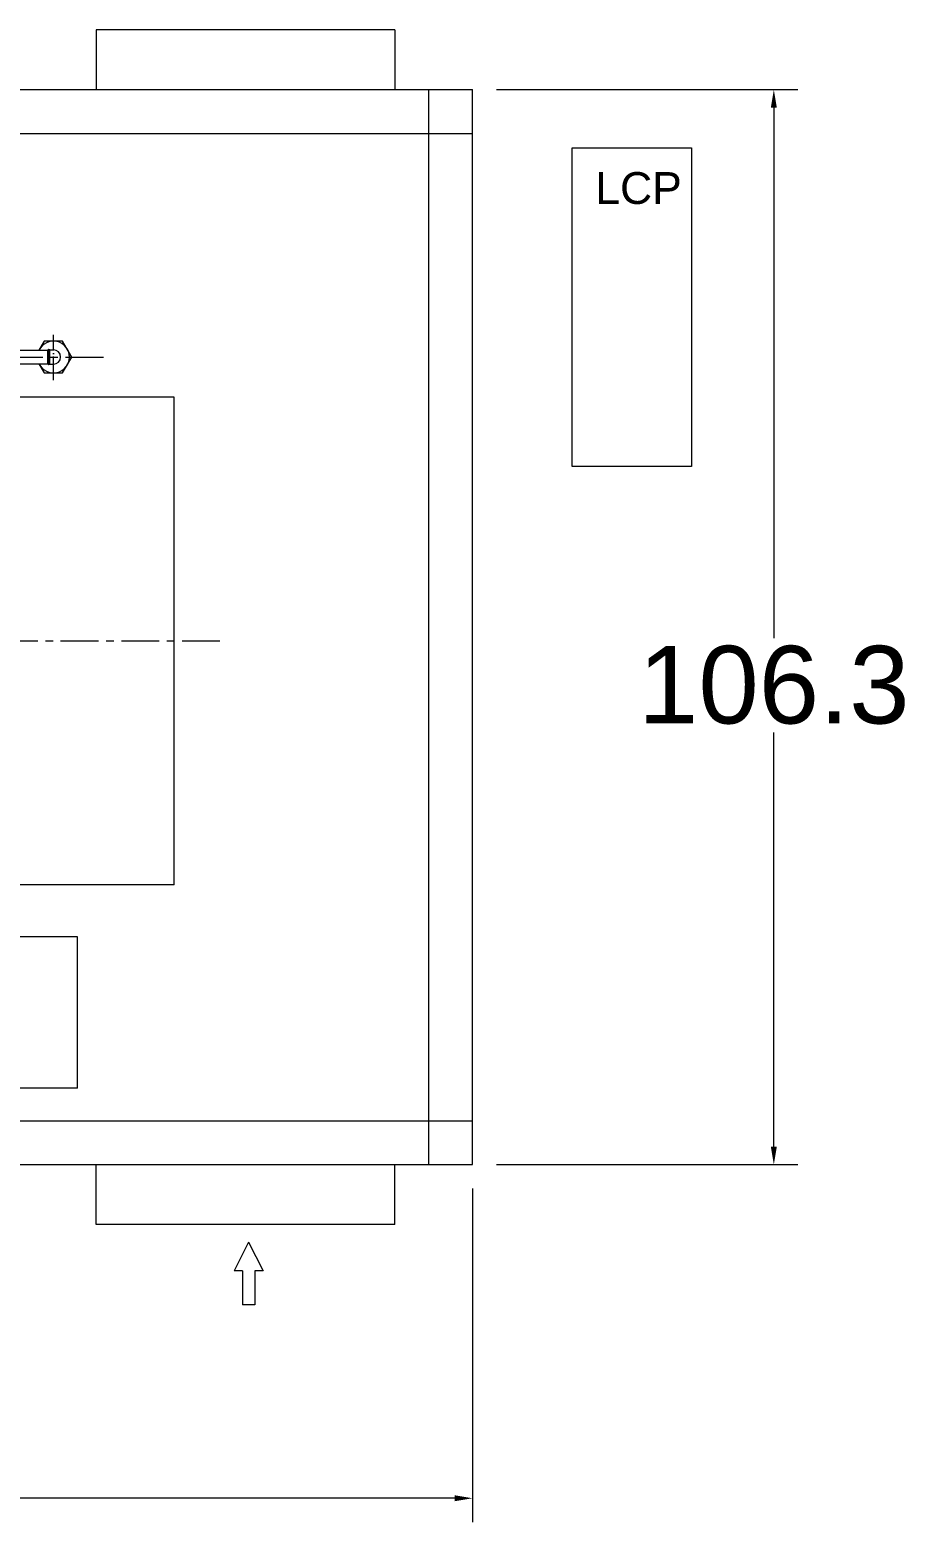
# Model space of a CAD drawing. Header units: inches. Extents: x 36 to 31738, y 79 to 24233.
# Drawn here: x 18713 to 20914, y 7094 to 10841 of the extents above; entities that cross this region are included whole.
import ezdxf

# ---------------------------------------------------------------- set-up
doc = ezdxf.new("R2010")
doc.units = ezdxf.units.IN
doc.header["$MEASUREMENT"] = 0
doc.linetypes.add('ACAD_ISO04W100', pattern=[30, 24, -3, 0, -3])
doc.linetypes.add('CENTER', pattern=[50.8, 31.75, -6.35, 6.35, -6.35])
doc.layers.get('Defpoints').update_dxf_attribs({"lineweight": 5})
doc.layers.add('06___ANNOTATIONS', color=7, linetype='Continuous', lineweight=5)
doc.layers.add('CAXA1', color=5, linetype='CENTER', lineweight=5)
doc.styles.add('Roman', font='arial.ttf')
doc.styles.get("Standard").update_dxf_attribs({"font": 'arial.ttf'})
doc.dimstyles.new('ISO-25', dxfattribs={"dimscale": 30, "dimtxt": 1.5, "dimasz": 1.5, "dimexe": 2, "dimexo": 2, "dimtad": 1, "dimtih": 1, "dimtoh": 1, "dimdec": 1, "dimlfac": 0.03937, "dimdsep": 46, "dimtxsty": 'Standard', "dimcen": 2.5, "dimclrd": 7, "dimclre": 7, "dimclrt": 7, "dimadec": 0, "dimazin": 0, "dimtfac": 1, "dimtdec": 1, "dimtmove": 0, "dimatfit": 3, "dimfxl": 1, "dimlwd": 5, "dimlwe": 5, "dimarcsym": 0})

# ---------------------------------------------------------------- blocks, each defined once
blk = doc.blocks.new('*D144')
at = {"color": 7, "linetype": 'Continuous', "lineweight": 5, "transparency": 16777216}
for p, q in [((19885, 10691.4), (20641.8, 10691.4)), ((20581.8, 10646.4), (20581.8, 9313.9)), ((20581.8, 8036.4), (20581.8, 9077.1)), ((19885, 7991.4), (20641.8, 7991.4))]:
    blk.add_line(p, q, dxfattribs=at)
at = {"color": 7, "transparency": 16777216}
for points in [[(20574.3, 10646.4), (20589.3, 10646.4), (20581.8, 10691.4)], [(20574.3, 8036.4), (20589.3, 8036.4), (20581.8, 7991.4)]]:
    blk.add_solid(points, dxfattribs=at)
at = {"layer": 'Defpoints', "color": 0, "transparency": 16777216}
for p in [(19825, 10691.4), (20581.8, 10691.4), (19825, 7991.4)]:
    blk.add_point(p, dxfattribs=at)
at = {"color": 7, "lineweight": 5, "transparency": 16777216, "insert": (20581.8, 9195.5), "char_height": 195, "attachment_point": 5, "style": 'Roman'}
blk.add_mtext('106.3', dxfattribs=at)
blk = doc.blocks.new('*D145')
at = {"color": 7, "linetype": 'Continuous', "lineweight": 5, "transparency": 16777216}
for p, q in [((14125, 7931.4), (14125, 7093.6)), ((19825, 7931.4), (19825, 7093.6)), ((19780, 7153.6), (14170, 7153.6))]:
    blk.add_line(p, q, dxfattribs=at)
at = {"color": 7, "transparency": 16777216}
for points in [[(14170, 7161.1), (14170, 7146.1), (14125, 7153.6)], [(19780, 7161.1), (19780, 7146.1), (19825, 7153.6)]]:
    blk.add_solid(points, dxfattribs=at)
at = {"layer": 'Defpoints', "color": 0, "transparency": 16777216}
for p in [(14125, 7991.4), (19825, 7991.4), (14125, 7153.6)]:
    blk.add_point(p, dxfattribs=at)
at = {"color": 7, "lineweight": 5, "transparency": 16777216, "insert": (16965.4, 7269.8), "char_height": 195, "attachment_point": 5, "style": 'Roman'}
blk.add_mtext('D', dxfattribs=at)

msp = doc.modelspace()

# ---------------------------------------------------------------- linework, layer by layer
at = {"color": 7, "lineweight": 5}
for p, q in [((19630.09, 10841.44), (18880.09, 10841.44)), ((18880.09, 10841.44), (18880.09, 10691.44)), ((19630.09, 10841.44), (19630.09, 10691.44)), ((14124.99, 10691.44), (19824.99, 10691.44)), ((19714.99, 7991.44), (19714.99, 10691.44)), ((19824.99, 7991.44), (19824.99, 10691.44)), ((14124.99, 10581.44), (19824.99, 10581.44)), ((18232.4, 10036.76), (18758.58, 10036.76)), ((18760.6, 10033.26), (18758.58, 10036.76)), ((18758.58, 10002.76), (18758.58, 10036.76)), ((18760.6, 10033.26), (18763.76, 10037.76)), ((18760.6, 10019.76), (18760.6, 10033.26)), ((18760.6, 10019.76), (18760.6, 10006.26)), ((18763.76, 10037.76), (18772.64, 10037.76)), ((18763.76, 10001.76), (18763.76, 10037.76)), ((18232.4, 10002.76), (18758.58, 10002.76)), ((18760.6, 10006.26), (18758.58, 10002.76)), ((18760.6, 10006.26), (18763.76, 10001.76)), ((18763.76, 10001.76), (18772.64, 10001.76)), ((19075.61, 9918.76), (16913.76, 9918.76)), ((19075.61, 8693.76), (19075.61, 9918.76)), ((19075.61, 8693.76), (16913.76, 8693.76)), ((18833.11, 8563.19), (18128.11, 8563.19)), ((18833.11, 8183.76), (18833.11, 8563.19)), ((18833.11, 8183.76), (18128.11, 8183.76)), ((14124.99, 8101.44), (19824.99, 8101.44)), ((14124.99, 7991.44), (19824.99, 7991.44)), ((18880.09, 7841.44), (18880.09, 7991.44)), ((19630.09, 7841.44), (19630.09, 7991.44)), ((19630.09, 7841.44), (18880.09, 7841.44)), ((19247.47, 7724.34), (19226.28, 7724.34)), ((19247.67, 7724.34), (19247.67, 7639.14)), ((19299.51, 7724.34), (19278.32, 7724.34)), ((19278.53, 7724.34), (19278.53, 7639.14)), ((19278.53, 7639.14), (19247.67, 7639.14))]:
    msp.add_line(p, q, dxfattribs=at)
at = {"color": 7, "linetype": 'ACAD_ISO04W100', "lineweight": 5, "ltscale": 2.5}
msp.add_line((18772.64, 9961.32), (18772.64, 10075.84), dxfattribs=at)
at = {"color": 7, "linetype": 'Continuous', "lineweight": 5, "ltscale": 15}
for q in [(19226.28, 7724.34), (19299.51, 7724.34)]:
    msp.add_line((19262.89, 7796.94), q, dxfattribs=at)
at = {"color": 7, "lineweight": 5}
msp.add_lwpolyline([(20374.99, 9744.98), (20074.99, 9744.98), (20074.99, 10544.98), (20374.99, 10544.98)], close=True, dxfattribs=at)
msp.add_lwpolyline([(18736.21, 10002.76), (18749.52, 9979.71), (18795.76, 9979.71), (18818.88, 10019.76), (18795.76, 10059.8), (18749.52, 10059.8), (18736.21, 10036.76)], dxfattribs=at)
for centre, radius, start, end in [((18772.64, 10019.76), 40.04, 205.12079, 154.87921), ((18761.68, 10034.64), 3.75, 56.35444, 145.53304), ((18772.64, 10019.76), 18, 270, 90), ((18761.68, 10004.88), 3.75, 214.46696, 303.64556)]:
    msp.add_arc(centre, radius, start, end, dxfattribs=at)
at = {"layer": 'CAXA1', "linetype": 'CENTER', "lineweight": 5, "ltscale": 3}
for p, q in [((16517.01, 10019.76), (18909.87, 10019.76)), ((19190.81, 9306.26), (12135.05, 9306.26))]:
    msp.add_line(p, q, dxfattribs=at)

# ---------------------------------------------------------------- texts
at = {"layer": '06___ANNOTATIONS', "color": 7, "linetype": 'Continuous', "lineweight": 5, "insert": (20133.39, 10443.58), "char_height": 80, "width": 4297.3632, "attachment_point": 4, "style": 'Roman'}
msp.add_mtext('LCP', dxfattribs=at)

# ---------------------------------------------------------------- dimensions: what is measured, and where the dimension line sits
at = {"color": 7, "lineweight": 5}
dim = msp.add_linear_dim(base=(20581.78, 10691.44), p1=(19824.99, 7991.44), p2=(19824.99, 10691.44), angle=270, dimstyle='ISO-25', override={"dimtxt": 6.5, "dimpost": '\\X', "dimtxsty": 'Roman', "dimtmove": 1}, dxfattribs=at)
dim.commit()
dim.dimension.update_dxf_attribs({"geometry": '*D144', "text_midpoint": (20581.78, 9195.51), "dimtype": 160})
dim = msp.add_linear_dim(base=(14124.99, 7153.56), p1=(19824.99, 7991.44), p2=(14124.99, 7991.44), angle=180, text='D', dimstyle='ISO-25', override={"dimtxt": 6.5, "dimpost": '\\X', "dimtxsty": 'Roman', "dimtmove": 1}, dxfattribs=at)
dim.commit()
dim.dimension.update_dxf_attribs({"geometry": '*D145', "text_midpoint": (16965.35, 7153.56), "dimtype": 160})

doc.saveas('drawing.dxf')
